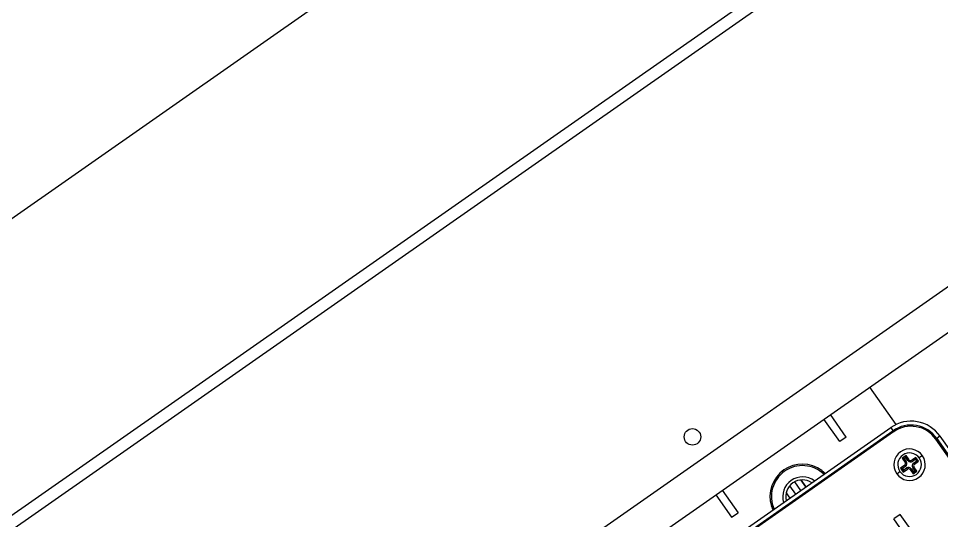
# Model space of a CAD drawing. Header units: millimetres. Extents: x 152904052 to 153933663, y 538271515 to 539240469.
# Drawn here: x 153466333.2 to 153466568.1, y 538579507.9 to 538579635.8 of the extents above; entities that cross this region are included whole.
import ezdxf

# ---------------------------------------------------------------- set-up
doc = ezdxf.new("R2010")
doc.units = ezdxf.units.MM
doc.layers.add('POWR', color=5, linetype='Continuous')

msp = doc.modelspace()

# ---------------------------------------------------------------- linework, layer by layer
at = {"layer": 'POWR', "color": 7}
for p, q in [((153466595.04, 538579769.3), (153465739.84, 538579170.49)), ((153466630.54, 538579718.59), (153465775.35, 538579119.78)), ((153466632.32, 538579716.06), (153465777.12, 538579117.24)), ((153466674.05, 538579640.41), (153466342.3, 538579408.12)), ((153466379.08, 538579422.27), (153466600.25, 538579577.14)), ((153466549.83, 538579541.83), (153466556.5, 538579532.31)), ((153466543.85, 538579529.1), (153466539.84, 538579534.84)), ((153466542.21, 538579527.96), (153466538.2, 538579533.69)), ((153466508.51, 538579498.86), (153466555.2, 538579531.55)), ((153466509.08, 538579498.04), (153466555.77, 538579530.73)), ((153466555.94, 538579530.49), (153466509.25, 538579497.8)), ((153466555.2, 538579531.55), (153466555.77, 538579530.73)), ((153466555.94, 538579530.49), (153466555.77, 538579530.73)), ((153466543.85, 538579529.1), (153466542.21, 538579527.96)), ((153466566.67, 538579528.6), (153466566.91, 538579528.77)), ((153466596.89, 538579485.43), (153466566.67, 538579528.6)), ((153466567.73, 538579529.34), (153466566.91, 538579528.77)), ((153466566.91, 538579528.77), (153466597.89, 538579484.54)), ((153466567.73, 538579529.34), (153466600.43, 538579482.65)), ((153466559.11, 538579524.4), (153466558.12, 538579523.71)), ((153466558.12, 538579523.71), (153466558.87, 538579522.65)), ((153466558.61, 538579523.63), (153466558.12, 538579523.71)), ((153466559.02, 538579523.91), (153466558.61, 538579523.63)), ((153466558.61, 538579523.63), (153466559.16, 538579522.85)), ((153466559.16, 538579522.85), (153466558.87, 538579522.65)), ((153466559.02, 538579523.91), (153466559.11, 538579524.4)), ((153466559.56, 538579523.14), (153466559.02, 538579523.91)), ((153466559.85, 538579523.34), (153466559.11, 538579524.4)), ((153466559.56, 538579523.14), (153466559.85, 538579523.34)), ((153466561.61, 538579523.96), (153466560.55, 538579523.21)), ((153466560.75, 538579522.93), (153466560.55, 538579523.21)), ((153466561.53, 538579523.47), (153466560.75, 538579522.93)), ((153466561.03, 538579522.52), (153466561.81, 538579523.06)), ((153466561.03, 538579522.52), (153466561.24, 538579522.23)), ((153466561.24, 538579522.23), (153466562.3, 538579522.98)), ((153466561.53, 538579523.47), (153466561.61, 538579523.96)), ((153466561.81, 538579523.06), (153466561.53, 538579523.47)), ((153466562.3, 538579522.98), (153466561.61, 538579523.96)), ((153466561.81, 538579523.06), (153466562.3, 538579522.98)), ((153466563.27, 538579524.39), (153466562.45, 538579523.81)), ((153466556.71, 538579519.8), (153466557.53, 538579520.37)), ((153466558.75, 538579521.95), (153466557.68, 538579521.21)), ((153466557.68, 538579521.21), (153466558.37, 538579520.22)), ((153466558.17, 538579521.12), (153466557.68, 538579521.21)), ((153466558.95, 538579521.67), (153466558.17, 538579521.12)), ((153466558.17, 538579521.12), (153466558.46, 538579520.71)), ((153466558.37, 538579520.22), (153466559.43, 538579520.97)), ((153466558.46, 538579520.71), (153466558.37, 538579520.22)), ((153466558.46, 538579520.71), (153466559.23, 538579521.26)), ((153466558.95, 538579521.67), (153466558.75, 538579521.95)), ((153466559.23, 538579521.26), (153466559.43, 538579520.97)), ((153466560.42, 538579521.05), (153466560.13, 538579520.85)), ((153466560.13, 538579520.85), (153466560.88, 538579519.78)), ((153466560.42, 538579521.05), (153466560.96, 538579520.27)), ((153466560.83, 538579521.33), (153466561.11, 538579521.54)), ((153466561.37, 538579520.56), (153466560.83, 538579521.33)), ((153466560.88, 538579519.78), (153466561.86, 538579520.47)), ((153466560.96, 538579520.27), (153466560.88, 538579519.78)), ((153466560.96, 538579520.27), (153466561.37, 538579520.56)), ((153466561.86, 538579520.47), (153466561.11, 538579521.54)), ((153466561.37, 538579520.56), (153466561.86, 538579520.47)), ((153466533.57, 538579516.41), (153466532.31, 538579518.21)), ((153466533.65, 538579516.47), (153466532.43, 538579518.22)), ((153466512.31, 538579515.56), (153466516.33, 538579509.83)), ((153466529.46, 538579516.71), (153466530.95, 538579514.58)), ((153466530.7, 538579517.72), (153466532.26, 538579515.49)), ((153466510.67, 538579514.42), (153466514.69, 538579508.68)), ((153466529.56, 538579513.6), (153466528.58, 538579514.99)), ((153466525.43, 538579510.71), (153466524.81, 538579511.59)), ((153466514.69, 538579508.68), (153466516.33, 538579509.83)), ((153466557.62, 538579509.44), (153466555.98, 538579508.3)), ((153466561.63, 538579503.71), (153466557.62, 538579509.44)), ((153466559.99, 538579502.56), (153466555.98, 538579508.3))]:
    msp.add_line(p, q, dxfattribs=at)
at = {"layer": 'POWR', "color": 7, "flags": 128}
for points in [[(153466537.65, 538579520.58), (153466538.16, 538579520.17), (153466538.5, 538579519.86)], [(153466524.81, 538579511.59), (153466525.03, 538579510.97), (153466525.21, 538579510.55)]]:
    msp.add_lwpolyline(points, dxfattribs=at)
at = {"layer": 'POWR', "color": 7}
msp.add_circle((153466504.73, 538579529.18), 2.1, dxfattribs=at)
for centre, radius, start, end in [((153466560.36, 538579524.18), 9, 35, 125), ((153466560.36, 538579524.18), 8, 35, 125), ((153466560.36, 538579524.18), 7.7, 35, 125), ((153466559.99, 538579522.09), 4, 35, 215), ((153466559.99, 538579522.09), 3, 35, 215), ((153466559.99, 538579522.09), 4, 215, 35), ((153466559.99, 538579522.09), 3, 215, 35), ((153466558.46, 538579522.36), 0.5, 305, 35), ((153466558.46, 538579522.36), 0.851, 305, 35), ((153466560.26, 538579523.62), 0.851, 215, 305), ((153466560.26, 538579523.62), 0.5, 215, 305), ((153466561.52, 538579521.82), 0.851, 125, 215), ((153466532.71, 538579513.98), 8.25, 53.1949, 196.8051), ((153466532.71, 538579513.98), 7.88, 45.9806, 204.0194), ((153466559.72, 538579520.56), 0.851, 35, 125), ((153466559.72, 538579520.56), 0.5, 35, 125), ((153466561.52, 538579521.82), 0.5, 125, 215), ((153466532.71, 538579513.98), 5, 52.4576, 197.5424), ((153466532.71, 538579513.98), 4.25, 55.6673, 194.3327)]:
    msp.add_arc(centre, radius, start, end, dxfattribs=at)
msp.add_open_spline([(153466537.65, 538579520.58), (153466537.83, 538579520.33), (153466538.03, 538579520.04), (153466538.24, 538579519.74), (153466538.27, 538579519.7)], degree=3, knots=[0, 0, 0, 0, 0.864038, 1, 1, 1, 1], dxfattribs=at)

doc.saveas('drawing.dxf')
